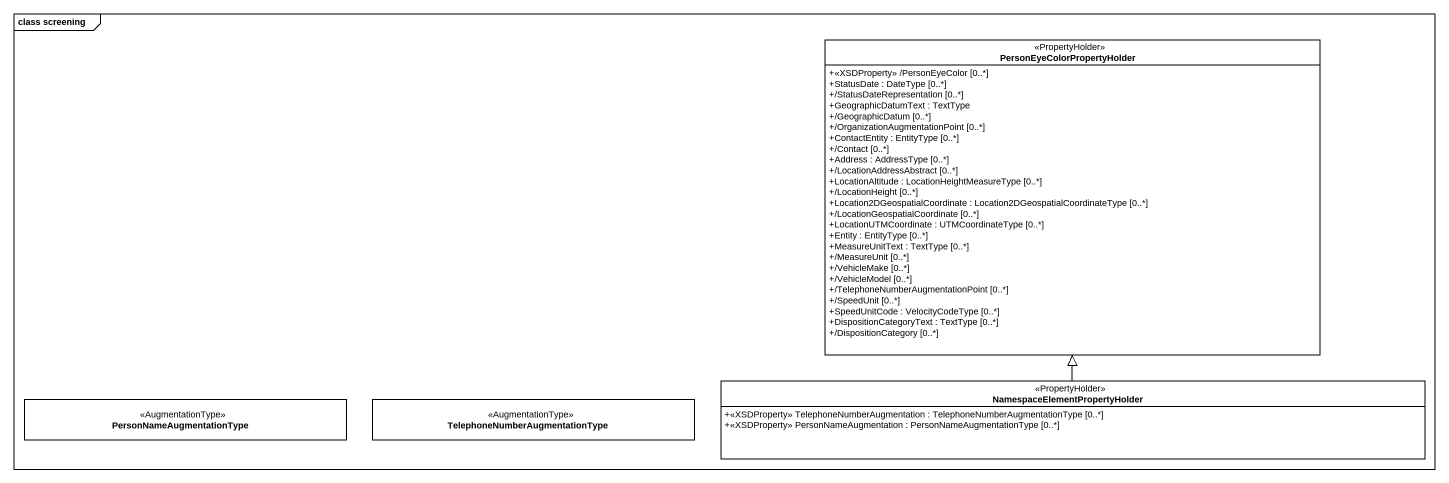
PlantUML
@startuml
mainframe class screening
hide circle
hide empty members
skinparam classAttributeIconSize 0
class PersonEyeColorPropertyHolder <<PropertyHolder>> {
  +<<XSDProperty>> /PersonEyeColor [0..*]
  +StatusDate : DateType [0..*]
  +/StatusDateRepresentation [0..*]
  +GeographicDatumText : TextType
  +/GeographicDatum [0..*]
  +/OrganizationAugmentationPoint [0..*]
  +ContactEntity : EntityType [0..*]
  +/Contact [0..*]
  +Address : AddressType [0..*]
  +/LocationAddressAbstract [0..*]
  +LocationAltitude : LocationHeightMeasureType [0..*]
  +/LocationHeight [0..*]
  +Location2DGeospatialCoordinate : Location2DGeospatialCoordinateType [0..*]
  +/LocationGeospatialCoordinate [0..*]
  +LocationUTMCoordinate : UTMCoordinateType [0..*]
  +Entity : EntityType [0..*]
  +MeasureUnitText : TextType [0..*]
  +/MeasureUnit [0..*]
  +/VehicleMake [0..*]
  +/VehicleModel [0..*]
  +/TelephoneNumberAugmentationPoint [0..*]
  +/SpeedUnit [0..*]
  +SpeedUnitCode : VelocityCodeType [0..*]
  +DispositionCategoryText : TextType [0..*]
  +/DispositionCategory [0..*]
}
class "NamespaceElementPropertyHolder" as NamespaceElementPropertyHold <<PropertyHolder>> {
  +<<XSDProperty>> TelephoneNumberAugmentation : TelephoneNumberAugmentationType [0..*]
  +<<XSDProperty>> PersonNameAugmentation : PersonNameAugmentationType [0..*]
}
class PersonNameAugmentationType <<AugmentationType>>
class "TelephoneNumberAugmentationType" as TelephoneNumberAugmentationT <<AugmentationType>>
NamespaceElementPropertyHold -up-|> PersonEyeColorPropertyHolder
@enduml
